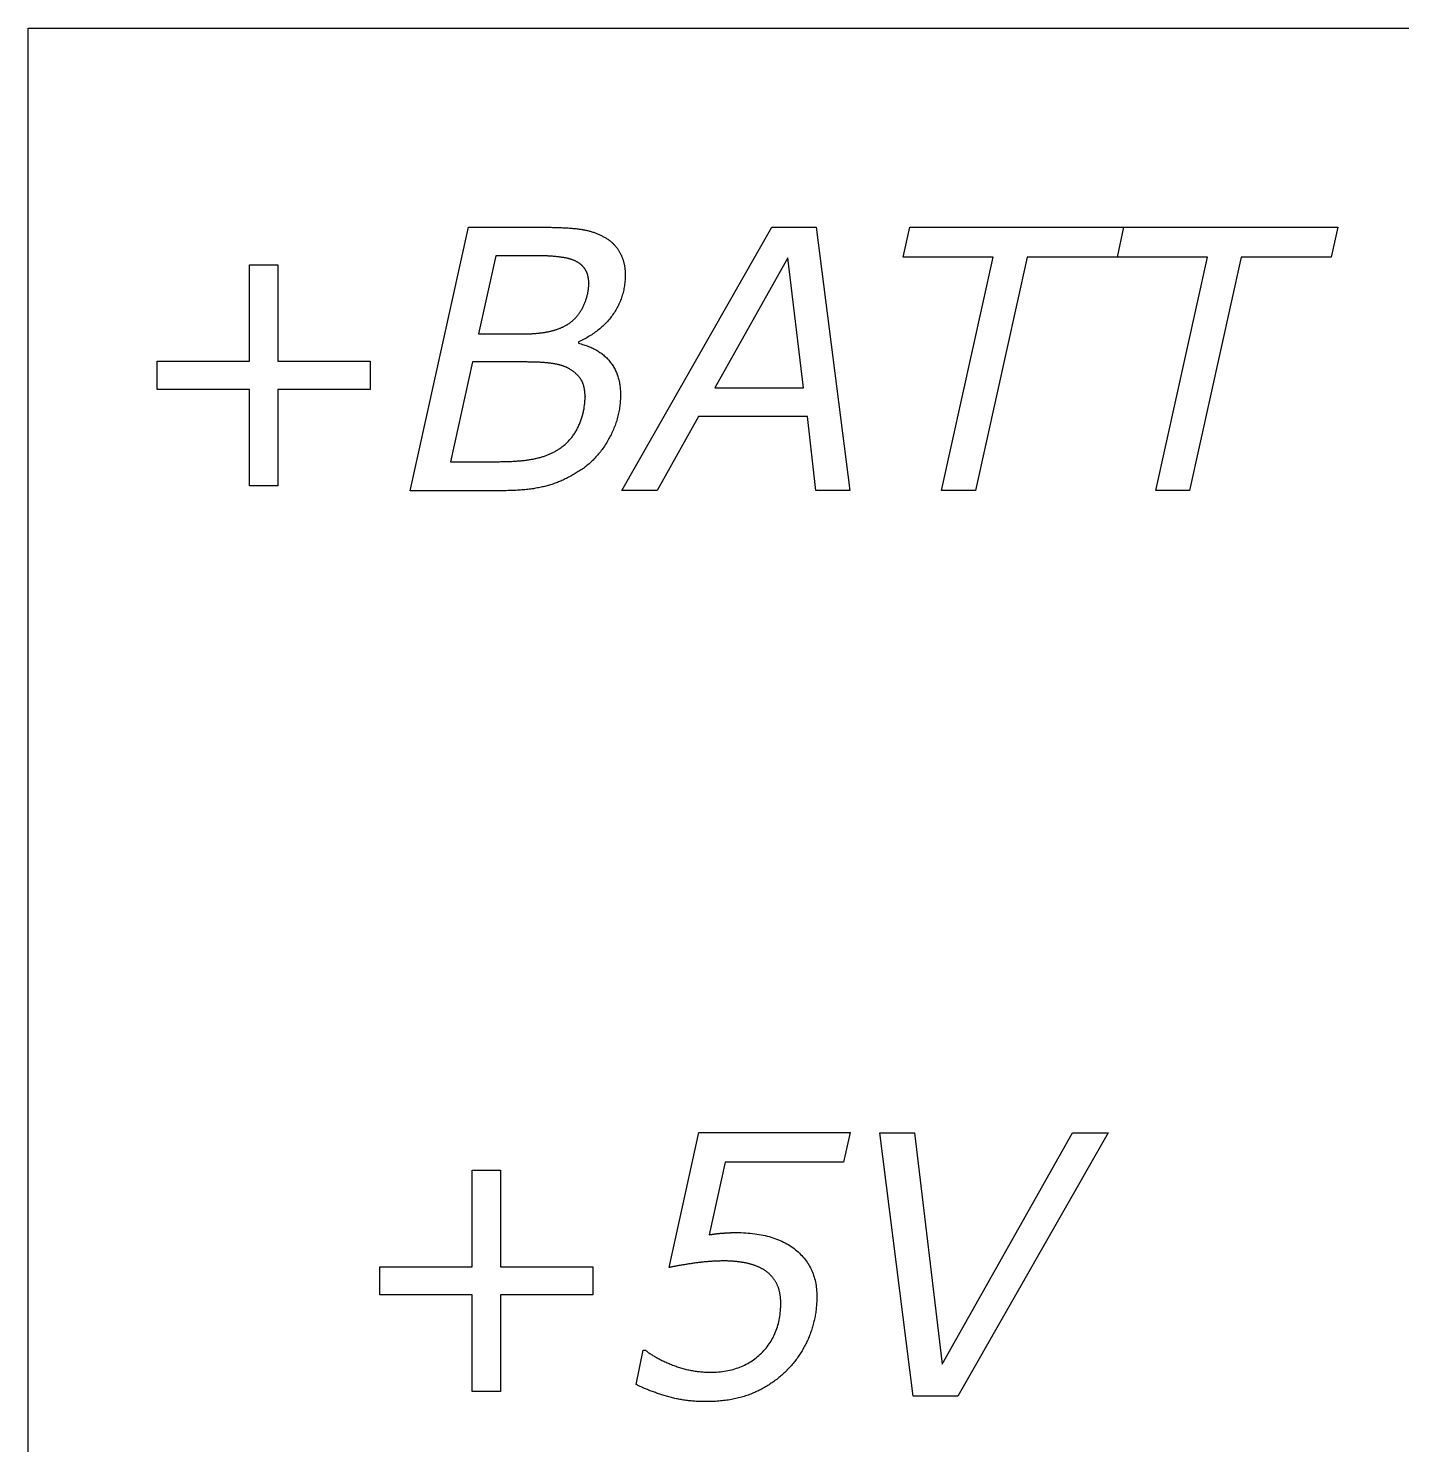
# Model space of a CAD drawing. Extents: x 0.1 to 5.4, y -0.8 to 9.9.
# Drawn here: x 0.074 to 2.662, y 7.257 to 9.926 of the extents above; entities that cross this region are included whole.
import ezdxf

# ---------------------------------------------------------------- set-up
doc = ezdxf.new("R2010")
doc.units = 0
doc.layers.add('CAPA_1', color=7, linetype='CONTINUOUS')

msp = doc.modelspace()

# ---------------------------------------------------------------- linework, layer by layer
at = {"layer": 'CAPA_1', "color": 7}
for points in [[(0.0738, 9.9262), (2.728, 9.9262), (2.728, 0.0738), (0.0738, 0.0738)], [(1.6223, 9.0551), (1.5582, 9.0551), (1.5422, 9.1947), (1.3372, 9.1947), (1.2592, 9.0551), (1.1925, 9.0551), (1.4754, 9.5513), (1.5591, 9.5513)], [(2.126, 9.495), (1.9564, 9.495), (1.859, 9.0551), (1.7951, 9.0551), (1.8925, 9.495), (1.7229, 9.495), (1.7351, 9.5513), (2.1381, 9.5513)], [(2.5296, 9.495), (2.3601, 9.495), (2.2627, 9.0551), (2.1988, 9.0551), (2.2962, 9.495), (2.1266, 9.495), (2.1387, 9.5513), (2.5418, 9.5513)], [(0.7179, 9.2457), (0.5439, 9.2457), (0.5439, 9.0641), (0.4909, 9.0641), (0.4909, 9.2457), (0.3168, 9.2457), (0.3168, 9.299), (0.4909, 9.299), (0.4909, 9.4807), (0.5439, 9.4807), (0.5439, 9.299), (0.7179, 9.299)], [(1.5352, 9.2487), (1.5055, 9.4937), (1.3675, 9.2487)], [(2.109, 7.8448), (1.8261, 7.3485), (1.7418, 7.3485), (1.6786, 7.8448), (1.7443, 7.8448), (1.7964, 7.4089), (2.0417, 7.8448)], [(1.1376, 7.5392), (0.9635, 7.5392), (0.9635, 7.3575), (0.9105, 7.3575), (0.9105, 7.5392), (0.7365, 7.5392), (0.7365, 7.5925), (0.9105, 7.5925), (0.9105, 7.7742), (0.9635, 7.7742), (0.9635, 7.5925), (1.1376, 7.5925)]]:
    msp.add_lwpolyline(points, close=True, dxfattribs=at)
for points in [[(0.9683, 9.0549), (0.7936, 9.0549), (0.9032, 9.5513), (1.0398, 9.5513)], [(1.0398, 9.5513), (1.0432, 9.5513), (1.0464, 9.5513), (1.0497, 9.5513), (1.0528, 9.5513), (1.0559, 9.5512), (1.059, 9.5512), (1.062, 9.5511), (1.0649, 9.5511), (1.0678, 9.551), (1.0706, 9.5509), (1.0734, 9.5508), (1.0761, 9.5507), (1.0788, 9.5506), (1.0814, 9.5505), (1.0839, 9.5504), (1.0864, 9.5503), (1.0889, 9.5501), (1.0912, 9.55), (1.0936, 9.5498), (1.0958, 9.5496), (1.0981, 9.5495), (1.1002, 9.5493), (1.1023, 9.5491), (1.1044, 9.5489), (1.1064, 9.5487), (1.1083, 9.5485), (1.1102, 9.5482), (1.112, 9.548), (1.1138, 9.5478), (1.1155, 9.5475), (1.1171, 9.5473)], [(1.1171, 9.5473), (1.1188, 9.547), (1.1204, 9.5467), (1.122, 9.5464), (1.1236, 9.5461), (1.1253, 9.5457), (1.1268, 9.5453), (1.1284, 9.545), (1.13, 9.5446), (1.1316, 9.5441), (1.1331, 9.5437), (1.1347, 9.5432), (1.1362, 9.5428), (1.1378, 9.5423), (1.1393, 9.5418), (1.1408, 9.5412), (1.1423, 9.5407), (1.1438, 9.5401), (1.1453, 9.5395), (1.1468, 9.5389), (1.1482, 9.5383), (1.1497, 9.5377), (1.1511, 9.537), (1.1526, 9.5364), (1.154, 9.5357), (1.1554, 9.535), (1.1568, 9.5342), (1.1582, 9.5335), (1.1596, 9.5327), (1.161, 9.5319), (1.1624, 9.5311), (1.1638, 9.5303)], [(1.1638, 9.5303), (1.1649, 9.5296), (1.166, 9.5288), (1.1671, 9.528), (1.1681, 9.5273), (1.1692, 9.5265), (1.1702, 9.5257), (1.1712, 9.5249), (1.1722, 9.524), (1.1732, 9.5232), (1.1742, 9.5223), (1.1751, 9.5215), (1.176, 9.5206), (1.1769, 9.5197), (1.1778, 9.5188), (1.1787, 9.5178), (1.1795, 9.5169), (1.1803, 9.516), (1.1811, 9.515), (1.1819, 9.514), (1.1827, 9.513), (1.1834, 9.512), (1.1842, 9.511), (1.1849, 9.51), (1.1856, 9.5089), (1.1863, 9.5079), (1.1869, 9.5068), (1.1876, 9.5057), (1.1882, 9.5046), (1.1888, 9.5035), (1.1894, 9.5024), (1.1899, 9.5013)], [(1.0274, 9.4977), (0.9552, 9.4977), (0.9226, 9.3504), (1.0057, 9.3504)], [(1.0794, 9.4946), (1.0781, 9.4948), (1.0768, 9.495), (1.0754, 9.4952), (1.0741, 9.4954), (1.0726, 9.4956), (1.0712, 9.4957), (1.0698, 9.4959), (1.0683, 9.496), (1.0668, 9.4962), (1.0652, 9.4963), (1.0637, 9.4964), (1.0621, 9.4966), (1.0605, 9.4967), (1.0589, 9.4968), (1.0572, 9.4969), (1.0555, 9.497), (1.0538, 9.4971), (1.0521, 9.4972), (1.0503, 9.4972), (1.0486, 9.4973), (1.0468, 9.4974), (1.0449, 9.4974), (1.0431, 9.4975), (1.0412, 9.4976), (1.0393, 9.4976), (1.0374, 9.4976), (1.0354, 9.4977), (1.0335, 9.4977), (1.0315, 9.4977), (1.0294, 9.4977), (1.0274, 9.4977)], [(1.113, 9.483), (1.1121, 9.4836), (1.1112, 9.4842), (1.1103, 9.4847), (1.1094, 9.4853), (1.1085, 9.4858), (1.1075, 9.4863), (1.1066, 9.4868), (1.1056, 9.4873), (1.1046, 9.4878), (1.1036, 9.4882), (1.1026, 9.4887), (1.1016, 9.4891), (1.1005, 9.4895), (1.0995, 9.4899), (1.0984, 9.4903), (1.0973, 9.4907), (1.0962, 9.4911), (1.0951, 9.4914), (1.094, 9.4917), (1.0929, 9.4921), (1.0917, 9.4924), (1.0906, 9.4927), (1.0894, 9.4929), (1.0882, 9.4932), (1.087, 9.4934), (1.0858, 9.4937), (1.0845, 9.4939), (1.0833, 9.4941), (1.082, 9.4943), (1.0807, 9.4945), (1.0794, 9.4946)], [(1.1257, 9.4677), (1.1255, 9.4683), (1.1252, 9.4688), (1.1248, 9.4694), (1.1245, 9.47), (1.1242, 9.4706), (1.1239, 9.4711), (1.1235, 9.4717), (1.1232, 9.4722), (1.1228, 9.4728), (1.1225, 9.4733), (1.1221, 9.4738), (1.1217, 9.4743), (1.1213, 9.4748), (1.1209, 9.4754), (1.1205, 9.4759), (1.1201, 9.4763), (1.1197, 9.4768), (1.1193, 9.4773), (1.1188, 9.4778), (1.1184, 9.4783), (1.1179, 9.4787), (1.1175, 9.4792), (1.117, 9.4796), (1.1165, 9.4801), (1.116, 9.4805), (1.1156, 9.4809), (1.1151, 9.4814), (1.1145, 9.4818), (1.114, 9.4822), (1.1135, 9.4826), (1.113, 9.483)], [(1.1899, 9.5013), (1.1905, 9.5002), (1.1911, 9.499), (1.1916, 9.4979), (1.1921, 9.4967), (1.1926, 9.4956), (1.1931, 9.4944), (1.1935, 9.4932), (1.194, 9.4921), (1.1944, 9.4909), (1.1948, 9.4897), (1.1952, 9.4885), (1.1955, 9.4873), (1.1959, 9.486), (1.1962, 9.4848), (1.1965, 9.4836), (1.1968, 9.4823), (1.1971, 9.4811), (1.1973, 9.4798), (1.1975, 9.4785), (1.1978, 9.4773), (1.198, 9.476), (1.1981, 9.4747), (1.1983, 9.4734), (1.1984, 9.4721), (1.1986, 9.4707), (1.1987, 9.4694), (1.1987, 9.4681), (1.1988, 9.4667), (1.1988, 9.4654), (1.1989, 9.464), (1.1989, 9.4627)], [(1.1302, 9.4447), (1.1302, 9.4456), (1.1302, 9.4465), (1.1302, 9.4473), (1.1301, 9.4482), (1.1301, 9.4491), (1.1301, 9.4499), (1.13, 9.4508), (1.1299, 9.4516), (1.1298, 9.4524), (1.1298, 9.4532), (1.1297, 9.454), (1.1296, 9.4548), (1.1294, 9.4555), (1.1293, 9.4563), (1.1292, 9.4571), (1.129, 9.4578), (1.1289, 9.4585), (1.1287, 9.4593), (1.1285, 9.46), (1.1284, 9.4607), (1.1282, 9.4614), (1.128, 9.462), (1.1278, 9.4627), (1.1275, 9.4634), (1.1273, 9.464), (1.1271, 9.4646), (1.1268, 9.4653), (1.1266, 9.4659), (1.1263, 9.4665), (1.126, 9.4671), (1.1257, 9.4677)], [(1.1989, 9.4627), (1.1989, 9.4599), (1.1988, 9.4572), (1.1987, 9.4544), (1.1985, 9.4517), (1.1983, 9.4491), (1.198, 9.4464), (1.1977, 9.4438), (1.1973, 9.4411), (1.1969, 9.4385), (1.1965, 9.436), (1.196, 9.4334), (1.1954, 9.4309), (1.1948, 9.4284), (1.1941, 9.4259), (1.1934, 9.4234), (1.1927, 9.4209), (1.1919, 9.4185), (1.191, 9.4161), (1.1901, 9.4137), (1.1892, 9.4113), (1.1882, 9.409), (1.1871, 9.4067), (1.1861, 9.4044), (1.1849, 9.4021), (1.1837, 9.3998), (1.1825, 9.3976), (1.1812, 9.3953), (1.1799, 9.3931), (1.1785, 9.391), (1.1771, 9.3888), (1.1756, 9.3867)], [(1.1197, 9.4018), (1.1203, 9.4032), (1.121, 9.4047), (1.1216, 9.4061), (1.1222, 9.4075), (1.1228, 9.4089), (1.1234, 9.4104), (1.1239, 9.4118), (1.1244, 9.4132), (1.1249, 9.4146), (1.1254, 9.4161), (1.1258, 9.4175), (1.1263, 9.4189), (1.1267, 9.4203), (1.127, 9.4217), (1.1274, 9.4231), (1.1277, 9.4245), (1.1281, 9.4259), (1.1284, 9.4273), (1.1286, 9.4287), (1.1289, 9.43), (1.1291, 9.4314), (1.1293, 9.4328), (1.1295, 9.4342), (1.1297, 9.4356), (1.1298, 9.4369), (1.1299, 9.4383), (1.13, 9.4397), (1.1301, 9.441), (1.1302, 9.4424), (1.1302, 9.4437), (1.1302, 9.4451)], [(1.1302, 9.4451), (1.1302, 9.4447)], [(1.0893, 9.3677), (1.0906, 9.3685), (1.0919, 9.3693), (1.0931, 9.3702), (1.0943, 9.371), (1.0955, 9.3719), (1.0967, 9.3728), (1.0978, 9.3737), (1.0989, 9.3746), (1.1001, 9.3756), (1.1012, 9.3766), (1.1022, 9.3776), (1.1033, 9.3786), (1.1043, 9.3796), (1.1053, 9.3807), (1.1063, 9.3817), (1.1073, 9.3828), (1.1083, 9.384), (1.1092, 9.3851), (1.1101, 9.3862), (1.111, 9.3874), (1.1119, 9.3886), (1.1128, 9.3899), (1.1136, 9.3911), (1.1144, 9.3924), (1.1153, 9.3936), (1.116, 9.3949), (1.1168, 9.3963), (1.1176, 9.3976), (1.1183, 9.399), (1.119, 9.4004), (1.1197, 9.4018)], [(1.1756, 9.3867), (1.1741, 9.3845), (1.1725, 9.3825), (1.1709, 9.3804), (1.1693, 9.3784), (1.1676, 9.3764), (1.1659, 9.3744), (1.1641, 9.3725), (1.1623, 9.3706), (1.1605, 9.3688), (1.1587, 9.3669), (1.1568, 9.3651), (1.1548, 9.3634), (1.1529, 9.3616), (1.1509, 9.3599), (1.1488, 9.3582), (1.1467, 9.3566), (1.1446, 9.355), (1.1425, 9.3534), (1.1403, 9.3519), (1.138, 9.3503), (1.1358, 9.3488), (1.1335, 9.3474), (1.1311, 9.346), (1.1288, 9.3446), (1.1263, 9.3432), (1.1239, 9.3419), (1.1214, 9.3406), (1.1189, 9.3393), (1.1163, 9.3381), (1.1137, 9.3369), (1.1111, 9.3357)], [(1.0057, 9.3504), (1.0074, 9.3504), (1.0092, 9.3504), (1.0109, 9.3504), (1.0126, 9.3505), (1.0143, 9.3505), (1.016, 9.3505), (1.0177, 9.3506), (1.0194, 9.3507), (1.021, 9.3507), (1.0227, 9.3508), (1.0243, 9.3509), (1.0259, 9.351), (1.0275, 9.3511), (1.029, 9.3512), (1.0306, 9.3513), (1.0321, 9.3515), (1.0337, 9.3516), (1.0352, 9.3518), (1.0367, 9.3519), (1.0382, 9.3521), (1.0397, 9.3523), (1.0411, 9.3524), (1.0426, 9.3526), (1.044, 9.3528), (1.0454, 9.353), (1.0468, 9.3533), (1.0482, 9.3535), (1.0496, 9.3537), (1.0509, 9.354), (1.0522, 9.3542), (1.0536, 9.3545)], [(1.0536, 9.3545), (1.0549, 9.3547), (1.0562, 9.355), (1.0575, 9.3553), (1.0588, 9.3556), (1.06, 9.3559), (1.0613, 9.3562), (1.0625, 9.3566), (1.0638, 9.3569), (1.065, 9.3573), (1.0662, 9.3576), (1.0674, 9.358), (1.0686, 9.3584), (1.0698, 9.3588), (1.071, 9.3592), (1.0722, 9.3596), (1.0733, 9.36), (1.0745, 9.3605), (1.0756, 9.3609), (1.0767, 9.3614), (1.0778, 9.3619), (1.0789, 9.3623), (1.08, 9.3628), (1.0811, 9.3633), (1.0822, 9.3639), (1.0832, 9.3644), (1.0843, 9.3649), (1.0853, 9.3655), (1.0863, 9.366), (1.0873, 9.3666), (1.0883, 9.3672), (1.0893, 9.3677)], [(1.1111, 9.3357), (1.1111, 9.3326)], [(1.1111, 9.3326), (1.1135, 9.332), (1.1159, 9.3314), (1.1183, 9.3307), (1.1206, 9.33), (1.123, 9.3293), (1.1252, 9.3285), (1.1274, 9.3277), (1.1296, 9.3269), (1.1318, 9.326), (1.1339, 9.3251), (1.136, 9.3242), (1.138, 9.3232), (1.14, 9.3222), (1.142, 9.3212), (1.1439, 9.3202), (1.1458, 9.3191), (1.1476, 9.318), (1.1494, 9.3168), (1.1512, 9.3156), (1.1529, 9.3144), (1.1546, 9.3132), (1.1563, 9.3119), (1.1579, 9.3106), (1.1595, 9.3093), (1.161, 9.3079), (1.1625, 9.3065), (1.164, 9.3051), (1.1654, 9.3036), (1.1668, 9.3021), (1.1682, 9.3006), (1.1695, 9.299)], [(1.0073, 9.2975), (0.9111, 9.2975), (0.8693, 9.1095), (0.9565, 9.1095)], [(1.0625, 9.2944), (1.0612, 9.2946), (1.0599, 9.2948), (1.0585, 9.295), (1.0571, 9.2952), (1.0557, 9.2953), (1.0543, 9.2955), (1.0528, 9.2957), (1.0513, 9.2958), (1.0497, 9.296), (1.0481, 9.2961), (1.0465, 9.2962), (1.0448, 9.2963), (1.0432, 9.2965), (1.0414, 9.2966), (1.0397, 9.2967), (1.0379, 9.2968), (1.0361, 9.2969), (1.0342, 9.297), (1.0324, 9.297), (1.0305, 9.2971), (1.0285, 9.2972), (1.0265, 9.2972), (1.0245, 9.2973), (1.0225, 9.2973), (1.0204, 9.2974), (1.0183, 9.2974), (1.0162, 9.2974), (1.014, 9.2975), (1.0118, 9.2975), (1.0095, 9.2975), (1.0073, 9.2975)], [(1.0954, 9.2834), (1.0946, 9.2839), (1.0937, 9.2844), (1.0929, 9.2849), (1.092, 9.2854), (1.0911, 9.2859), (1.0902, 9.2864), (1.0893, 9.2868), (1.0883, 9.2873), (1.0874, 9.2877), (1.0864, 9.2881), (1.0854, 9.2885), (1.0844, 9.2889), (1.0834, 9.2893), (1.0824, 9.2897), (1.0813, 9.2901), (1.0803, 9.2904), (1.0792, 9.2908), (1.0781, 9.2911), (1.077, 9.2914), (1.0759, 9.2917), (1.0747, 9.292), (1.0736, 9.2923), (1.0724, 9.2926), (1.0712, 9.2929), (1.07, 9.2931), (1.0688, 9.2934), (1.0676, 9.2936), (1.0663, 9.2938), (1.0651, 9.294), (1.0638, 9.2942), (1.0625, 9.2944)], [(1.1695, 9.299), (1.1708, 9.2974), (1.1721, 9.2958), (1.1733, 9.2941), (1.1744, 9.2924), (1.1756, 9.2907), (1.1767, 9.2889), (1.1777, 9.2872), (1.1787, 9.2854), (1.1797, 9.2835), (1.1806, 9.2817), (1.1814, 9.2798), (1.1823, 9.2778), (1.1831, 9.2759), (1.1838, 9.2739), (1.1845, 9.2719), (1.1852, 9.2698), (1.1858, 9.2678), (1.1863, 9.2657), (1.1869, 9.2635), (1.1874, 9.2614), (1.1878, 9.2592), (1.1882, 9.257), (1.1886, 9.2547), (1.1889, 9.2524), (1.1892, 9.2501), (1.1894, 9.2478), (1.1896, 9.2454), (1.1898, 9.243), (1.1899, 9.2406), (1.1899, 9.2381), (1.1899, 9.2357)], [(1.1171, 9.2617), (1.1167, 9.2625), (1.1163, 9.2632), (1.1159, 9.264), (1.1154, 9.2647), (1.1149, 9.2655), (1.1144, 9.2662), (1.1139, 9.2669), (1.1134, 9.2676), (1.1128, 9.2684), (1.1122, 9.2691), (1.1116, 9.2698), (1.111, 9.2705), (1.1103, 9.2712), (1.1097, 9.2719), (1.109, 9.2726), (1.1083, 9.2733), (1.1076, 9.274), (1.1068, 9.2747), (1.1061, 9.2754), (1.1053, 9.2761), (1.1045, 9.2768), (1.1037, 9.2774), (1.1028, 9.2781), (1.102, 9.2788), (1.1011, 9.2795), (1.1002, 9.2801), (1.0993, 9.2808), (1.0983, 9.2814), (1.0974, 9.2821), (1.0964, 9.2827), (1.0954, 9.2834)], [(1.1232, 9.2317), (1.1232, 9.2329), (1.1232, 9.2341), (1.1231, 9.2353), (1.1231, 9.2364), (1.123, 9.2375), (1.123, 9.2387), (1.1229, 9.2398), (1.1228, 9.2409), (1.1227, 9.2419), (1.1226, 9.243), (1.1224, 9.244), (1.1223, 9.2451), (1.1221, 9.2461), (1.122, 9.2471), (1.1218, 9.2481), (1.1216, 9.249), (1.1214, 9.25), (1.1211, 9.2509), (1.1209, 9.2519), (1.1207, 9.2528), (1.1204, 9.2537), (1.1201, 9.2545), (1.1199, 9.2554), (1.1196, 9.2562), (1.1192, 9.2571), (1.1189, 9.2579), (1.1186, 9.2587), (1.1182, 9.2595), (1.1179, 9.2602), (1.1175, 9.261), (1.1171, 9.2617)], [(1.1899, 9.2357), (1.1899, 9.2329), (1.1899, 9.2302), (1.1898, 9.2275), (1.1896, 9.2248), (1.1894, 9.2221), (1.1892, 9.2195), (1.1889, 9.2168), (1.1886, 9.2141), (1.1882, 9.2115), (1.1878, 9.2088), (1.1874, 9.2062), (1.1869, 9.2036), (1.1863, 9.2009), (1.1858, 9.1983), (1.1852, 9.1957), (1.1845, 9.1932), (1.1838, 9.1906), (1.1831, 9.188), (1.1823, 9.1854), (1.1814, 9.1829), (1.1806, 9.1803), (1.1797, 9.1778), (1.1787, 9.1753), (1.1777, 9.1727), (1.1767, 9.1702), (1.1756, 9.1677), (1.1744, 9.1652), (1.1733, 9.1628), (1.1721, 9.1603), (1.1708, 9.1578), (1.1695, 9.1554)], [(1.1101, 9.1747), (1.1109, 9.1765), (1.1117, 9.1782), (1.1125, 9.18), (1.1133, 9.1818), (1.114, 9.1836), (1.1147, 9.1854), (1.1153, 9.1872), (1.116, 9.189), (1.1166, 9.1908), (1.1172, 9.1926), (1.1177, 9.1945), (1.1183, 9.1963), (1.1188, 9.1982), (1.1193, 9.2), (1.1197, 9.2019), (1.1201, 9.2038), (1.1205, 9.2056), (1.1209, 9.2075), (1.1212, 9.2094), (1.1215, 9.2113), (1.1218, 9.2132), (1.1221, 9.2152), (1.1223, 9.2171), (1.1225, 9.219), (1.1227, 9.2209), (1.1229, 9.2229), (1.123, 9.2248), (1.1231, 9.2268), (1.1231, 9.2288), (1.1232, 9.2307), (1.1232, 9.2327)], [(1.1232, 9.2327), (1.1232, 9.2317)], [(1.0718, 9.132), (1.0734, 9.133), (1.075, 9.134), (1.0765, 9.1351), (1.0781, 9.1362), (1.0796, 9.1373), (1.0811, 9.1385), (1.0826, 9.1396), (1.084, 9.1408), (1.0854, 9.142), (1.0868, 9.1433), (1.0882, 9.1445), (1.0895, 9.1458), (1.0908, 9.1471), (1.0921, 9.1484), (1.0933, 9.1498), (1.0946, 9.1512), (1.0958, 9.1526), (1.097, 9.154), (1.0981, 9.1554), (1.0993, 9.1569), (1.1004, 9.1584), (1.1015, 9.1599), (1.1025, 9.1615), (1.1036, 9.163), (1.1046, 9.1646), (1.1056, 9.1663), (1.1065, 9.1679), (1.1075, 9.1696), (1.1084, 9.1712), (1.1092, 9.173), (1.1101, 9.1747)], [(1.1695, 9.1554), (1.1682, 9.153), (1.1669, 9.1506), (1.1655, 9.1482), (1.1641, 9.1459), (1.1627, 9.1436), (1.1612, 9.1413), (1.1598, 9.1391), (1.1583, 9.1369), (1.1567, 9.1347), (1.1552, 9.1325), (1.1536, 9.1304), (1.152, 9.1283), (1.1504, 9.1263), (1.1487, 9.1243), (1.147, 9.1223), (1.1453, 9.1203), (1.1436, 9.1184), (1.1418, 9.1164), (1.14, 9.1146), (1.1382, 9.1127), (1.1364, 9.1109), (1.1345, 9.1091), (1.1326, 9.1074), (1.1307, 9.1056), (1.1287, 9.1039), (1.1268, 9.1023), (1.1248, 9.1006), (1.1227, 9.099), (1.1207, 9.0974), (1.1186, 9.0959), (1.1165, 9.0944)], [(1.0255, 9.1146), (1.0272, 9.115), (1.0289, 9.1153), (1.0306, 9.1157), (1.0323, 9.1161), (1.0339, 9.1165), (1.0356, 9.1169), (1.0372, 9.1173), (1.0388, 9.1177), (1.0404, 9.1182), (1.042, 9.1187), (1.0436, 9.1191), (1.0451, 9.1196), (1.0467, 9.1202), (1.0482, 9.1207), (1.0497, 9.1212), (1.0512, 9.1218), (1.0527, 9.1224), (1.0541, 9.123), (1.0556, 9.1236), (1.057, 9.1242), (1.0584, 9.1248), (1.0598, 9.1255), (1.0612, 9.1261), (1.0626, 9.1268), (1.064, 9.1275), (1.0653, 9.1282), (1.0666, 9.1289), (1.0679, 9.1297), (1.0692, 9.1304), (1.0705, 9.1312), (1.0718, 9.132)], [(0.9565, 9.1095), (0.9592, 9.1095), (0.9619, 9.1095), (0.9646, 9.1096), (0.9672, 9.1096), (0.9698, 9.1096), (0.9723, 9.1097), (0.9749, 9.1098), (0.9773, 9.1098), (0.9798, 9.1099), (0.9822, 9.11), (0.9846, 9.1102), (0.987, 9.1103), (0.9893, 9.1104), (0.9916, 9.1105), (0.9939, 9.1107), (0.9961, 9.1109), (0.9983, 9.111), (1.0004, 9.1112), (1.0026, 9.1114), (1.0046, 9.1116), (1.0067, 9.1119), (1.0087, 9.1121), (1.0107, 9.1123), (1.0127, 9.1126), (1.0146, 9.1128), (1.0165, 9.1131), (1.0184, 9.1134), (1.0202, 9.1137), (1.022, 9.114), (1.0237, 9.1143), (1.0255, 9.1146)], [(1.1165, 9.0951), (1.1145, 9.0937), (1.1125, 9.0923), (1.1105, 9.091), (1.1084, 9.0897), (1.1064, 9.0884), (1.1044, 9.0871), (1.1024, 9.0859), (1.1003, 9.0847), (1.0983, 9.0835), (1.0962, 9.0824), (1.0941, 9.0812), (1.0921, 9.0801), (1.09, 9.0791), (1.0879, 9.078), (1.0858, 9.077), (1.0837, 9.076), (1.0816, 9.075), (1.0795, 9.0741), (1.0774, 9.0731), (1.0753, 9.0723), (1.0732, 9.0714), (1.0711, 9.0705), (1.0689, 9.0697), (1.0668, 9.0689), (1.0647, 9.0682), (1.0625, 9.0674), (1.0603, 9.0667), (1.0582, 9.066), (1.056, 9.0653), (1.0538, 9.0647), (1.0517, 9.0641)], [(1.1165, 9.0944), (1.1165, 9.0951)], [(1.0517, 9.0641), (1.0495, 9.0635), (1.0472, 9.0629), (1.045, 9.0624), (1.0427, 9.0619), (1.0403, 9.0614), (1.038, 9.0609), (1.0356, 9.0604), (1.0331, 9.06), (1.0307, 9.0595), (1.0282, 9.0591), (1.0257, 9.0587), (1.0231, 9.0584), (1.0205, 9.058), (1.0179, 9.0577), (1.0152, 9.0574), (1.0125, 9.0571), (1.0098, 9.0568), (1.0071, 9.0565), (1.0043, 9.0563), (1.0015, 9.0561), (0.9986, 9.0559), (0.9957, 9.0557), (0.9928, 9.0555), (0.9899, 9.0554), (0.9869, 9.0552), (0.9839, 9.0551), (0.9808, 9.0551), (0.9777, 9.055), (0.9746, 9.0549), (0.9715, 9.0549), (0.9683, 9.0549)], [(1.2816, 7.5911), (1.3378, 7.8454), (1.623, 7.8454), (1.6105, 7.7894), (1.3873, 7.7894), (1.3573, 7.6527)], [(1.3573, 7.6527), (1.3581, 7.6529), (1.359, 7.653), (1.3598, 7.6531), (1.3607, 7.6532), (1.3615, 7.6534), (1.3623, 7.6535), (1.3632, 7.6536), (1.364, 7.6537), (1.3648, 7.6538), (1.3657, 7.654), (1.3665, 7.6541), (1.3673, 7.6542), (1.3682, 7.6543), (1.369, 7.6544), (1.3698, 7.6545), (1.3706, 7.6546), (1.3715, 7.6547), (1.3723, 7.6548), (1.3731, 7.6549), (1.3739, 7.6549), (1.3747, 7.655), (1.3755, 7.6551), (1.3764, 7.6552), (1.3772, 7.6553), (1.378, 7.6554), (1.3788, 7.6554), (1.3796, 7.6555), (1.3804, 7.6556), (1.3812, 7.6557), (1.382, 7.6557), (1.3828, 7.6558)], [(1.3828, 7.6558), (1.3836, 7.6559), (1.3844, 7.6559), (1.3852, 7.656), (1.3861, 7.656), (1.3869, 7.6561), (1.3877, 7.6562), (1.3885, 7.6562), (1.3893, 7.6563), (1.3901, 7.6563), (1.3909, 7.6563), (1.3917, 7.6564), (1.3925, 7.6564), (1.3933, 7.6565), (1.3941, 7.6565), (1.395, 7.6565), (1.3958, 7.6566), (1.3966, 7.6566), (1.3974, 7.6566), (1.3982, 7.6567), (1.399, 7.6567), (1.3999, 7.6567), (1.4007, 7.6567), (1.4015, 7.6567), (1.4023, 7.6568), (1.4031, 7.6568), (1.4039, 7.6568), (1.4048, 7.6568), (1.4056, 7.6568), (1.4064, 7.6568), (1.4072, 7.6568), (1.4081, 7.6568)], [(1.4081, 7.6568), (1.4127, 7.6568), (1.4172, 7.6567), (1.4217, 7.6565), (1.4261, 7.6563), (1.4304, 7.656), (1.4347, 7.6556), (1.4389, 7.6552), (1.443, 7.6547), (1.4471, 7.6541), (1.4511, 7.6534), (1.455, 7.6527), (1.4589, 7.652), (1.4627, 7.6511), (1.4664, 7.6502), (1.4701, 7.6492), (1.4737, 7.6482), (1.4773, 7.6471), (1.4807, 7.6459), (1.4841, 7.6447), (1.4875, 7.6434), (1.4908, 7.642), (1.494, 7.6405), (1.4971, 7.639), (1.5002, 7.6375), (1.5032, 7.6358), (1.5061, 7.6341), (1.509, 7.6323), (1.5118, 7.6305), (1.5146, 7.6286), (1.5172, 7.6266), (1.5198, 7.6245)], [(1.5198, 7.6245), (1.5224, 7.6224), (1.5249, 7.6203), (1.5272, 7.6181), (1.5295, 7.6158), (1.5318, 7.6135), (1.5339, 7.6111), (1.536, 7.6087), (1.5379, 7.6063), (1.5398, 7.6038), (1.5416, 7.6013), (1.5433, 7.5987), (1.545, 7.596), (1.5465, 7.5933), (1.548, 7.5906), (1.5494, 7.5878), (1.5507, 7.585), (1.5519, 7.5821), (1.553, 7.5791), (1.554, 7.5762), (1.555, 7.5731), (1.5559, 7.57), (1.5567, 7.5669), (1.5574, 7.5637), (1.558, 7.5605), (1.5586, 7.5572), (1.559, 7.5539), (1.5594, 7.5505), (1.5597, 7.5471), (1.5599, 7.5436), (1.56, 7.5401), (1.5601, 7.5366)], [(1.3295, 7.5992), (1.3277, 7.599), (1.3259, 7.5987), (1.3241, 7.5984), (1.3224, 7.5982), (1.3207, 7.5979), (1.3189, 7.5977), (1.3172, 7.5974), (1.3156, 7.5971), (1.3139, 7.5969), (1.3122, 7.5966), (1.3106, 7.5963), (1.309, 7.5961), (1.3074, 7.5958), (1.3058, 7.5955), (1.3043, 7.5953), (1.3027, 7.595), (1.3012, 7.5948), (1.2997, 7.5945), (1.2982, 7.5942), (1.2967, 7.594), (1.2952, 7.5937), (1.2938, 7.5934), (1.2924, 7.5932), (1.291, 7.5929), (1.2896, 7.5926), (1.2882, 7.5924), (1.2868, 7.5921), (1.2855, 7.5919), (1.2842, 7.5916), (1.2829, 7.5913), (1.2816, 7.5911)], [(1.386, 7.6033), (1.3842, 7.6033), (1.3824, 7.6033), (1.3806, 7.6033), (1.3788, 7.6033), (1.377, 7.6032), (1.3751, 7.6032), (1.3733, 7.6031), (1.3715, 7.6031), (1.3697, 7.603), (1.3679, 7.6029), (1.366, 7.6028), (1.3642, 7.6027), (1.3624, 7.6026), (1.3606, 7.6025), (1.3588, 7.6024), (1.3569, 7.6022), (1.3551, 7.6021), (1.3533, 7.6019), (1.3515, 7.6018), (1.3496, 7.6016), (1.3478, 7.6014), (1.346, 7.6013), (1.3442, 7.6011), (1.3423, 7.6009), (1.3405, 7.6007), (1.3387, 7.6004), (1.3368, 7.6002), (1.335, 7.6), (1.3332, 7.5997), (1.3313, 7.5995), (1.3295, 7.5992)], [(1.4272, 7.5992), (1.426, 7.5995), (1.4247, 7.5997), (1.4234, 7.6), (1.4222, 7.6002), (1.4209, 7.6004), (1.4196, 7.6007), (1.4183, 7.6009), (1.417, 7.6011), (1.4157, 7.6013), (1.4144, 7.6014), (1.4131, 7.6016), (1.4118, 7.6018), (1.4105, 7.6019), (1.4092, 7.6021), (1.4079, 7.6022), (1.4065, 7.6024), (1.4052, 7.6025), (1.4039, 7.6026), (1.4025, 7.6027), (1.4012, 7.6028), (1.3998, 7.6029), (1.3985, 7.603), (1.3971, 7.6031), (1.3957, 7.6031), (1.3944, 7.6032), (1.393, 7.6032), (1.3916, 7.6033), (1.3902, 7.6033), (1.3888, 7.6033), (1.3874, 7.6033), (1.386, 7.6033)], [(1.4614, 7.586), (1.4605, 7.5865), (1.4595, 7.5871), (1.4586, 7.5877), (1.4576, 7.5882), (1.4566, 7.5888), (1.4556, 7.5893), (1.4546, 7.5898), (1.4536, 7.5904), (1.4526, 7.5909), (1.4516, 7.5914), (1.4505, 7.5918), (1.4495, 7.5923), (1.4484, 7.5928), (1.4473, 7.5932), (1.4462, 7.5937), (1.4451, 7.5941), (1.444, 7.5945), (1.4429, 7.5949), (1.4417, 7.5953), (1.4406, 7.5957), (1.4394, 7.5961), (1.4383, 7.5964), (1.4371, 7.5968), (1.4359, 7.5971), (1.4347, 7.5975), (1.4335, 7.5978), (1.4322, 7.5981), (1.431, 7.5984), (1.4298, 7.5987), (1.4285, 7.599), (1.4272, 7.5992)], [(1.4838, 7.5616), (1.4832, 7.5626), (1.4827, 7.5636), (1.4821, 7.5645), (1.4815, 7.5654), (1.4809, 7.5663), (1.4803, 7.5672), (1.4797, 7.5681), (1.4791, 7.569), (1.4784, 7.5699), (1.4778, 7.5707), (1.4771, 7.5716), (1.4765, 7.5724), (1.4758, 7.5732), (1.4751, 7.574), (1.4744, 7.5748), (1.4737, 7.5756), (1.4729, 7.5764), (1.4722, 7.5772), (1.4714, 7.5779), (1.4706, 7.5786), (1.4699, 7.5794), (1.4691, 7.5801), (1.4683, 7.5808), (1.4675, 7.5815), (1.4666, 7.5821), (1.4658, 7.5828), (1.4649, 7.5835), (1.4641, 7.5841), (1.4632, 7.5847), (1.4623, 7.5854), (1.4614, 7.586)], [(1.4921, 7.5239), (1.492, 7.5254), (1.492, 7.5268), (1.492, 7.5283), (1.4919, 7.5297), (1.4918, 7.5311), (1.4917, 7.5324), (1.4916, 7.5338), (1.4915, 7.5351), (1.4914, 7.5365), (1.4912, 7.5378), (1.491, 7.5391), (1.4908, 7.5404), (1.4906, 7.5416), (1.4904, 7.5429), (1.4901, 7.5441), (1.4898, 7.5453), (1.4896, 7.5465), (1.4893, 7.5477), (1.4889, 7.5489), (1.4886, 7.55), (1.4882, 7.5512), (1.4879, 7.5523), (1.4875, 7.5534), (1.4871, 7.5545), (1.4867, 7.5555), (1.4862, 7.5566), (1.4858, 7.5576), (1.4853, 7.5587), (1.4848, 7.5597), (1.4843, 7.5607), (1.4838, 7.5616)], [(1.5601, 7.5366), (1.5601, 7.534), (1.56, 7.5314), (1.5599, 7.5288), (1.5598, 7.5263), (1.5597, 7.5237), (1.5595, 7.5212), (1.5593, 7.5187), (1.5591, 7.5162), (1.5588, 7.5137), (1.5585, 7.5111), (1.5582, 7.5087), (1.5579, 7.5062), (1.5575, 7.5037), (1.5571, 7.5012), (1.5566, 7.4988), (1.5562, 7.4963), (1.5557, 7.4939), (1.5551, 7.4914), (1.5546, 7.489), (1.554, 7.4866), (1.5533, 7.4842), (1.5527, 7.4818), (1.552, 7.4794), (1.5513, 7.477), (1.5505, 7.4746), (1.5497, 7.4723), (1.5489, 7.4699), (1.5481, 7.4676), (1.5472, 7.4652), (1.5463, 7.4629), (1.5454, 7.4606)], [(1.4556, 7.4296), (1.458, 7.432), (1.4602, 7.4344), (1.4624, 7.4368), (1.4644, 7.4393), (1.4664, 7.4418), (1.4684, 7.4444), (1.4702, 7.447), (1.472, 7.4497), (1.4737, 7.4524), (1.4753, 7.4552), (1.4769, 7.458), (1.4784, 7.4608), (1.4798, 7.4637), (1.4811, 7.4667), (1.4824, 7.4697), (1.4835, 7.4727), (1.4846, 7.4758), (1.4857, 7.479), (1.4866, 7.4821), (1.4875, 7.4854), (1.4883, 7.4886), (1.489, 7.492), (1.4896, 7.4953), (1.4902, 7.4987), (1.4907, 7.5022), (1.4911, 7.5057), (1.4914, 7.5093), (1.4917, 7.5129), (1.4919, 7.5165), (1.492, 7.5202), (1.4921, 7.5239)], [(1.5454, 7.4606), (1.5444, 7.4582), (1.5434, 7.456), (1.5424, 7.4537), (1.5414, 7.4514), (1.5403, 7.4492), (1.5392, 7.447), (1.5381, 7.4448), (1.537, 7.4426), (1.5358, 7.4404), (1.5346, 7.4383), (1.5334, 7.4362), (1.5321, 7.434), (1.5309, 7.432), (1.5296, 7.4299), (1.5282, 7.4278), (1.5269, 7.4258), (1.5255, 7.4238), (1.5241, 7.4218), (1.5227, 7.4198), (1.5212, 7.4179), (1.5198, 7.4159), (1.5183, 7.414), (1.5167, 7.4121), (1.5152, 7.4102), (1.5136, 7.4083), (1.512, 7.4065), (1.5103, 7.4047), (1.5087, 7.4028), (1.507, 7.4011), (1.5053, 7.3993), (1.5035, 7.3975)], [(1.2196, 7.3704), (1.2324, 7.4351), (1.2369, 7.4351)], [(1.2369, 7.4351), (1.2382, 7.4341), (1.2395, 7.4331), (1.2408, 7.4321), (1.2422, 7.4311), (1.2436, 7.4301), (1.2451, 7.4291), (1.2465, 7.4281), (1.248, 7.4272), (1.2495, 7.4262), (1.2511, 7.4252), (1.2527, 7.4243), (1.2543, 7.4233), (1.2559, 7.4224), (1.2576, 7.4215), (1.2593, 7.4205), (1.261, 7.4196), (1.2627, 7.4187), (1.2645, 7.4178), (1.2663, 7.4169), (1.2682, 7.416), (1.27, 7.4151), (1.2719, 7.4142), (1.2738, 7.4133), (1.2758, 7.4124), (1.2778, 7.4115), (1.2798, 7.4106), (1.2818, 7.4098), (1.2839, 7.4089), (1.286, 7.4081), (1.2881, 7.4072), (1.2902, 7.4064)], [(1.3598, 7.3937), (1.3636, 7.3937), (1.3674, 7.3938), (1.3711, 7.394), (1.3748, 7.3943), (1.3784, 7.3946), (1.382, 7.395), (1.3855, 7.3955), (1.389, 7.3961), (1.3924, 7.3967), (1.3958, 7.3974), (1.3991, 7.3982), (1.4024, 7.3991), (1.4056, 7.4), (1.4088, 7.401), (1.4119, 7.4021), (1.415, 7.4033), (1.4181, 7.4045), (1.4211, 7.4058), (1.424, 7.4072), (1.4269, 7.4087), (1.4298, 7.4102), (1.4326, 7.4118), (1.4353, 7.4135), (1.438, 7.4152), (1.4407, 7.4171), (1.4433, 7.419), (1.4459, 7.421), (1.4484, 7.423), (1.4509, 7.4252), (1.4533, 7.4274), (1.4556, 7.4296)], [(1.2902, 7.4064), (1.2924, 7.4056), (1.2946, 7.4048), (1.2967, 7.404), (1.2989, 7.4033), (1.3011, 7.4026), (1.3033, 7.4019), (1.3055, 7.4013), (1.3077, 7.4007), (1.3099, 7.4001), (1.3121, 7.3995), (1.3143, 7.399), (1.3166, 7.3984), (1.3188, 7.398), (1.321, 7.3975), (1.3233, 7.3971), (1.3255, 7.3967), (1.3278, 7.3963), (1.33, 7.3959), (1.3323, 7.3956), (1.3346, 7.3953), (1.3368, 7.395), (1.3391, 7.3948), (1.3414, 7.3945), (1.3437, 7.3943), (1.346, 7.3942), (1.3483, 7.394), (1.3506, 7.3939), (1.3529, 7.3938), (1.3552, 7.3937), (1.3575, 7.3937), (1.3598, 7.3937)], [(1.5035, 7.3969), (1.5017, 7.3951), (1.4999, 7.3933), (1.498, 7.3916), (1.4961, 7.3899), (1.4942, 7.3882), (1.4923, 7.3866), (1.4904, 7.385), (1.4884, 7.3834), (1.4864, 7.3818), (1.4845, 7.3802), (1.4824, 7.3787), (1.4804, 7.3772), (1.4783, 7.3758), (1.4763, 7.3743), (1.4742, 7.3729), (1.4721, 7.3715), (1.4699, 7.3701), (1.4678, 7.3688), (1.4656, 7.3674), (1.4634, 7.3662), (1.4612, 7.3649), (1.459, 7.3636), (1.4567, 7.3624), (1.4545, 7.3612), (1.4522, 7.36), (1.4499, 7.3589), (1.4476, 7.3578), (1.4452, 7.3567), (1.4429, 7.3556), (1.4405, 7.3546), (1.4381, 7.3535)], [(1.5035, 7.3975), (1.5035, 7.3969)], [(1.2768, 7.3484), (1.2746, 7.3491), (1.2724, 7.3498), (1.2702, 7.3504), (1.2681, 7.3511), (1.266, 7.3518), (1.2639, 7.3524), (1.2618, 7.3531), (1.2598, 7.3538), (1.2578, 7.3545), (1.2558, 7.3552), (1.2538, 7.3559), (1.2519, 7.3566), (1.25, 7.3573), (1.2481, 7.358), (1.2462, 7.3587), (1.2444, 7.3594), (1.2425, 7.3601), (1.2407, 7.3608), (1.239, 7.3615), (1.2372, 7.3623), (1.2355, 7.363), (1.2338, 7.3637), (1.2321, 7.3644), (1.2305, 7.3652), (1.2289, 7.3659), (1.2273, 7.3666), (1.2257, 7.3674), (1.2241, 7.3681), (1.2226, 7.3689), (1.2211, 7.3696), (1.2196, 7.3704)], [(1.3503, 7.3382), (1.3477, 7.3382), (1.3452, 7.3383), (1.3428, 7.3383), (1.3403, 7.3384), (1.3378, 7.3385), (1.3353, 7.3386), (1.3329, 7.3387), (1.3304, 7.3389), (1.328, 7.3391), (1.3256, 7.3393), (1.3232, 7.3395), (1.3208, 7.3397), (1.3184, 7.34), (1.316, 7.3403), (1.3136, 7.3406), (1.3112, 7.3409), (1.3089, 7.3413), (1.3065, 7.3417), (1.3042, 7.3421), (1.3018, 7.3425), (1.2995, 7.3429), (1.2972, 7.3434), (1.2949, 7.3438), (1.2926, 7.3443), (1.2903, 7.3449), (1.288, 7.3454), (1.2858, 7.346), (1.2835, 7.3466), (1.2813, 7.3472), (1.279, 7.3478), (1.2768, 7.3484)], [(1.4381, 7.3535), (1.4357, 7.3526), (1.4332, 7.3516), (1.4307, 7.3507), (1.4282, 7.3498), (1.4257, 7.349), (1.4231, 7.3482), (1.4205, 7.3474), (1.4179, 7.3467), (1.4153, 7.3459), (1.4126, 7.3452), (1.4099, 7.3446), (1.4072, 7.344), (1.4044, 7.3434), (1.4017, 7.3428), (1.3989, 7.3423), (1.396, 7.3418), (1.3932, 7.3413), (1.3903, 7.3409), (1.3874, 7.3405), (1.3844, 7.3401), (1.3814, 7.3398), (1.3785, 7.3395), (1.3754, 7.3392), (1.3724, 7.339), (1.3693, 7.3388), (1.3662, 7.3386), (1.3631, 7.3385), (1.3599, 7.3384), (1.3567, 7.3383), (1.3535, 7.3382), (1.3503, 7.3382)]]:
    msp.add_lwpolyline(points, dxfattribs=at)

doc.saveas('drawing.dxf')
